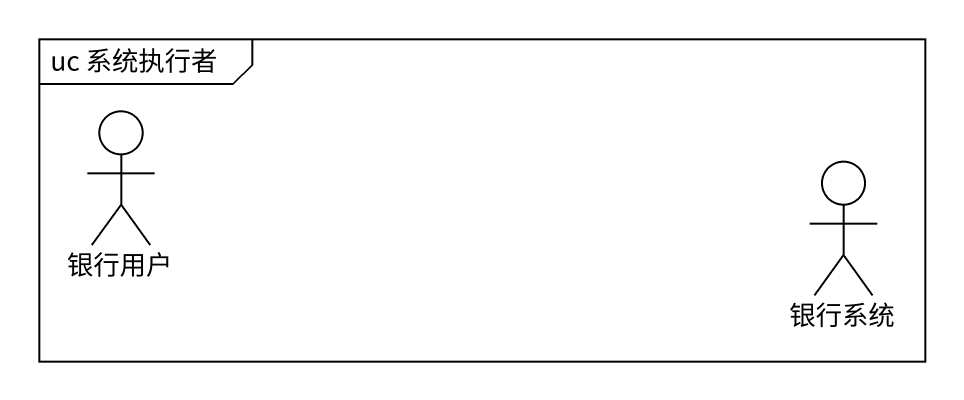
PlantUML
@startuml
mainframe uc 系统执行者
actor 银行用户
actor 银行系统
@enduml
